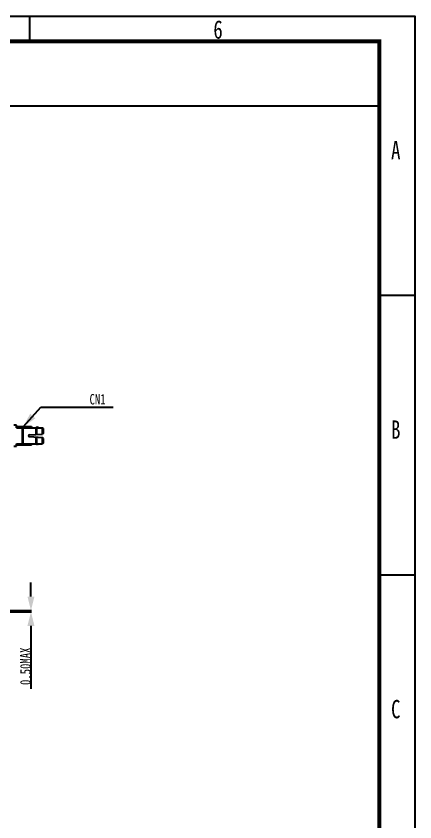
# Model space of a CAD drawing. Header units: millimetres. Extents: x -82 to 775, y -85 to 526.
# Drawn here: x 626.9 to 769.8, y 231.8 to 520.4 of the extents above; entities that cross this region are included whole.
import ezdxf
from ezdxf.enums import TextEntityAlignment as Align

# ---------------------------------------------------------------- set-up
doc = ezdxf.new("R2010")
doc.units = ezdxf.units.MM
doc.header["$LTSCALE"] = 40.8375
doc.header["$PDMODE"] = 3
doc.header["$PDSIZE"] = 0.3125
doc.layers.get('0').update_dxf_attribs({"linetype": 'CONTINUOUS'})
doc.layers.get('DEFPOINTS').update_dxf_attribs({"linetype": 'CONTINUOUS'})
doc.styles.get("Standard").update_dxf_attribs({"font": 'txt', "width": 0.75})
doc.styles.add('STYLE1', font='SimSun.ttf', dxfattribs={"width": 0.9})
doc.dimstyles.new('DIMSTYLE_6', dxfattribs={"dimtxt": 3.75, "dimasz": 5, "dimexe": 0.18, "dimexo": 0.0625, "dimgap": 0.09, "dimtad": 1, "dimzin": 0, "dimdsep": 46, "dimtxsty": 'Standard', "dimblk": '_FILLED', "dimblk1": '_FILLED', "dimblk2": '_FILLED', "dimcen": 0.09, "dimadec": 0, "dimazin": 0, "dimtol": 1, "dimtp": 0.3, "dimtm": 0.3, "dimtfac": 1, "dimtofl": 0, "dimtmove": 0, "dimatfit": 3, "dimldrblk": '_FILLED', "dimfxl": 0, "dimtolj": 1, "dimtzin": 0, "dimarcsym": 0})

# ---------------------------------------------------------------- blocks, each defined once
blk = doc.blocks.new('CAD_TITLE')
at = {"color": 7, "linetype": 'Continuous', "const_width": 0.5}
blk.add_lwpolyline([(-282, 0), (0, 0), (0, 200), (-282, 200)], close=True, dxfattribs=at)
blk.add_lwpolyline([(-73.102, 200), (0, 200), (0, 192), (-73.102, 192)], close=True)
at = {"style": 'STYLE1'}
for tag, p, height in [('CUSTOMER_NO.:', (-33.26, 194.996), 3), ('分页号', (-10.169, 1.828), 1.623)]:
    blk.add_attdef(tag, p, '', height=height, dxfattribs=at)
at = {"color": 1, "style": 'STYLE1', "width": 0.9}
for tag, p in [('名称', (-79.098, 27.078)), ('图号', (-17.76, 16.409)), ('版本', (-3.633, 16.409))]:
    blk.add_attdef(tag, text='', height=2.936, dxfattribs=at).set_placement(p, align=Align.CENTER)
at = {"color": 7, "style": 'STYLE1', "width": 0.9}
for tag, p in [('CONTENT4', (-120.11, 21.517)), ('DATE4', (-94.197, 21.384)), ('NO4', (-140.655, 20.641)), ('CONTENT3', (-120.11, 16.706)), ('DATE3', (-94.074, 16.519)), ('NO3', (-140.787, 15.731)), ('CONTENT2', (-120.136, 11.605)), ('DATE2', (-94.074, 11.684)), ('NO2', (-140.721, 10.665)), ('CONTENT1', (-120.122, 6.33)), ('DATE1', (-94.039, 6.334)), ('NO1', (-140.721, 5.665))]:
    blk.add_attdef(tag, text='', height=2, dxfattribs=at).set_placement(p, align=Align.CENTER)
at = {"color": 1, "style": 'STYLE1', "width": 0.9}
blk.add_attdef('规格', (-65.257, 16.409), '', height=2.936, dxfattribs=at)
at = {"style": 'STYLE1', "width": 0.9}
for tag, p in [('出图人', (-56.666, 11.649)), ('设计人', (-22.689, 11.649)), ('批准人', (-22.556, 6.631))]:
    blk.add_attdef(tag, p, '', height=2, dxfattribs=at)
at = {"color": 7, "style": 'STYLE1', "width": 0.9}
blk.add_attdef('校对人', (-56.521, 6.631), '', height=2, dxfattribs=at)
blk = doc.blocks.new('CAD_INFO')
blk.add_lwpolyline([(-282, 200), (0, 200), (0, 0), (-282, 0)], close=True)
at = {"color": 7, "style": 'STYLE1', "width": 0.9, "flags": 9}
for tag, p in [('BOMWIDTH', (-73.715, 64.466)), ('BOMHEIGHT', (-57.191, 64.466)), ('BOMSTARTPOS', (-38.543, 64.466)), ('BOMSECONDLINE', (-20.131, 64.466)), ('BOMTHIRDLINE', (-74.534, 55.74)), ('PDMUPDATE', (-55.303, 55.74)), ('BOMSTARTPOS2', (-38.307, 55.74)), ('BOMSTARTPOS3', (-18.951, 55.74))]:
    blk.add_attdef(tag, p, '', height=2, dxfattribs=at)
blk = doc.blocks.new('_FILLED')
at = {"color": 0, "linetype": 'ByBlock'}
blk.add_solid([(0, 0), (-1, 0.25), (-1, -0.25)], dxfattribs=at)
blk = doc.blocks.new('*D76')
at = {"color": 0, "linetype": 'Continuous', "lineweight": -2}
for p, q in [((632.25, 312.46), (632.25, 317.46)), ((537.41, 306.96), (632.43, 306.96)), ((600.76, 307.46), (632.43, 307.46)), ((632.25, 301.96), (632.25, 279.43))]:
    blk.add_line(p, q, dxfattribs=at)
at = {"layer": 'DEFPOINTS', "color": 0, "linetype": 'Continuous', "lineweight": 0}
for p in [(537.35, 306.96), (600.7, 307.46), (632.25, 307.46)]:
    blk.add_point(p, dxfattribs=at)
at = {"color": 0, "linetype": 'Continuous', "lineweight": -2, "xscale": 5, "yscale": 5, "zscale": 5}
for p, rotation in [((632.25, 307.46), 270), ((632.25, 306.96), 90)]:
    blk.add_blockref('_FILLED', p, dxfattribs=dict(at, rotation=rotation))
at = {"color": 0, "linetype": 'Continuous', "insert": (630.28, 287.49), "char_height": 3.75, "attachment_point": 5, "rotation": 90}
blk.add_mtext('\\A1;0.50MAX', dxfattribs=at)

msp = doc.modelspace()

# ---------------------------------------------------------------- linework, layer by layer
for p, q in [((631.874, 511.425), (631.874, 520.425)), ((769.797, 420.293), (757.107, 420.293)), ((769.797, 320.161), (757.107, 320.161))]:
    msp.add_line(p, q)
at = {"color": 2, "linetype": 'Continuous'}
for p, q in [((629.571, 373.427), (635.733, 380.348)), ((635.733, 380.348), (653.233, 380.348)), ((653.233, 380.348), (661.671, 380.348))]:
    msp.add_line(p, q, dxfattribs=at)
at = {"color": 7, "linetype": 'Continuous'}
for p, q in [((627.096, 373.827), (626.096, 373.827)), ((627.096, 372.927), (627.096, 373.827)), ((627.096, 373.427), (632.396, 373.427)), ((627.096, 372.927), (636.396, 372.927)), ((629.096, 372.927), (629.096, 367.227)), ((629.396, 372.927), (629.396, 367.227)), ((632.396, 373.427), (632.396, 372.927)), ((633.996, 372.927), (633.996, 370.538)), ((634.196, 372.927), (634.196, 370.552)), ((634.246, 373.127), (634.646, 373.127)), ((636.696, 372.627), (636.396, 372.927)), ((636.396, 370.706), (636.396, 372.927)), ((636.696, 371.027), (636.696, 372.627)), ((631.696, 370.377), (636.396, 370.706)), ((631.696, 369.777), (636.396, 369.448)), ((633.996, 369.616), (633.996, 367.227)), ((634.196, 369.602), (634.196, 367.227)), ((636.696, 371.027), (636.397, 370.706)), ((627.096, 367.227), (636.396, 367.227)), ((627.096, 366.327), (627.096, 367.227)), ((632.396, 366.727), (627.096, 366.727)), ((632.396, 366.727), (632.396, 367.227)), ((634.646, 367.027), (634.246, 367.027)), ((636.396, 367.227), (636.396, 369.448)), ((636.696, 367.527), (636.396, 367.227)), ((636.696, 369.127), (636.397, 369.448)), ((636.696, 367.527), (636.696, 369.127)), ((626.096, 366.327), (627.096, 366.327))]:
    msp.add_line(p, q, dxfattribs=at)
msp.add_lwpolyline([(-76.203, 520.425), (769.797, 520.425), (769.797, -79.575), (-76.203, -79.575), (-76.203, 520.425)])
for centre, radius, start, end in [((634.246, 372.927), 0.2, 90, 180), ((634.646, 372.927), 0.2, 0, 90), ((631.696, 370.077), 0.3, 90, 270), ((634.246, 367.227), 0.2, 180, 270), ((634.646, 367.227), 0.2, 270, 360)]:
    msp.add_arc(centre, radius, start, end, dxfattribs=at)
at = {"color": 2, "linetype": 'Continuous'}
msp.add_solid([(631.963, 377.993), (629.571, 373.427), (633.83, 376.33)], dxfattribs=at)

# ---------------------------------------------------------------- block references
at = {"xscale": 2.910000000000082, "yscale": 2.909999999999968, "zscale": 2.91}
for name in ['CAD_TITLE', 'CAD_INFO']:
    msp.add_blockref(name, (757.107, -70.575), dxfattribs=at)

# ---------------------------------------------------------------- texts
at = {"color": 2, "linetype": 'Continuous', "width": 0.75}
msp.add_text('CN1', height=3.75, dxfattribs=at).set_placement((653.233, 381.285))
at = {"char_height": 6.6, "attachment_point": 1}
for s, insert, width in [('6', (697.591, 518.934), 13.57066), ('A', (761.261, 475.716), 36.06455), ('B', (761.261, 375.584), 26.27527), ('C', (761.261, 275.452), 26.27527)]:
    msp.add_mtext(s, dxfattribs=dict(at, insert=insert, width=width))

# ---------------------------------------------------------------- dimensions: what is measured, and where the dimension line sits
at = {"color": 2, "linetype": 'Continuous'}
dim = msp.add_linear_dim(base=(632.246, 307.457), p1=(537.346, 306.957), p2=(600.696, 307.457), angle=90, text='0.50MAX', dimstyle='DIMSTYLE_6', dxfattribs=at)
dim.commit()
dim.dimension.update_dxf_attribs({"geometry": '*D76', "text_midpoint": (632.246, 287.492), "dimtype": 160})

doc.saveas('drawing.dxf')
